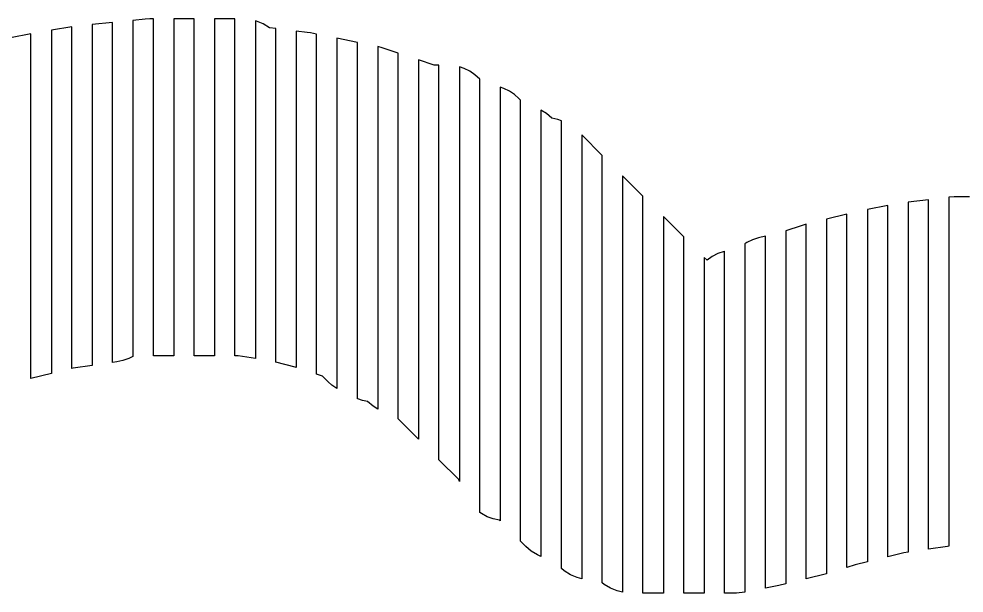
# Model space of a CAD drawing. Header units: millimetres. Extents: x -6 to 1890, y -8 to 898.
# Drawn here: x 919.2 to 1104.5, y 443.3 to 555.9 of the extents above; entities that cross this region are included whole.
import ezdxf

# ---------------------------------------------------------------- set-up
doc = ezdxf.new("R2010")
doc.units = ezdxf.units.MM
doc.layers.add('PASSADAS_COMPLETAS', color=1, linetype='CONTINUOUS')
doc.layers.add('PECAS_2D', color=3, linetype='CONTINUOUS')

msp = doc.modelspace()

# ---------------------------------------------------------------- linework, layer by layer
at = {"layer": 'PASSADAS_COMPLETAS'}
msp.add_lwpolyline([(1105.578, 520.972), (1102.595, 520.972), (1101.578, 520.909), (1101.578, 515.747), (1101.578, 514.456), (1101.578, 513.166), (1101.578, 511.875), (1101.578, 510.585), (1101.578, 509.294), (1101.578, 508.004), (1101.578, 506.713), (1101.578, 505.423), (1101.578, 504.132), (1101.578, 502.842), (1101.578, 501.551), (1101.578, 500.261), (1101.578, 498.97), (1101.578, 497.68), (1101.578, 496.389), (1101.578, 495.098), (1101.578, 464.126), (1101.578, 462.835), (1101.578, 461.545), (1101.578, 460.254), (1101.578, 458.964), (1101.578, 457.673), (1101.578, 456.383), (1101.578, 452.511), (1101.297, 452.452), (1097.578, 451.921), (1097.578, 455.798), (1097.578, 457.09), (1097.578, 458.382), (1097.578, 459.675), (1097.578, 460.967), (1097.578, 462.26), (1097.578, 493.276), (1097.578, 494.569), (1097.578, 495.861), (1097.578, 497.153), (1097.578, 498.446), (1097.578, 499.738), (1097.578, 501.03), (1097.578, 502.323), (1097.578, 503.615), (1097.578, 504.908), (1097.578, 506.2), (1097.578, 507.492), (1097.578, 508.785), (1097.578, 510.077), (1097.578, 511.369), (1097.578, 512.662), (1097.578, 513.954), (1097.578, 515.246), (1097.578, 520.416), (1093.578, 519.916), (1093.578, 514.741), (1093.578, 513.447), (1093.578, 512.154), (1093.578, 510.86), (1093.578, 509.566), (1093.578, 508.273), (1093.578, 506.979), (1093.578, 505.685), (1093.578, 504.391), (1093.578, 503.098), (1093.578, 501.804), (1093.578, 500.51), (1093.578, 499.217), (1093.578, 497.923), (1093.578, 496.629), (1093.578, 495.335), (1093.578, 494.042), (1093.578, 461.699), (1093.578, 460.405), (1093.578, 459.111), (1093.578, 457.818), (1093.578, 456.524), (1093.578, 455.23), (1093.578, 451.349), (1092.713, 451.226), (1089.578, 450.442), (1089.578, 455.641), (1089.578, 456.94), (1089.578, 458.24), (1089.578, 459.54), (1089.578, 460.839), (1089.578, 493.331), (1089.578, 494.631), (1089.578, 495.93), (1089.578, 497.23), (1089.578, 498.53), (1089.578, 499.829), (1089.578, 501.129), (1089.578, 502.429), (1089.578, 503.729), (1089.578, 505.028), (1089.578, 506.328), (1089.578, 507.628), (1089.578, 508.927), (1089.578, 510.227), (1089.578, 511.527), (1089.578, 512.826), (1089.578, 514.126), (1089.578, 519.325), (1085.578, 518.525), (1085.578, 513.311), (1085.578, 512.007), (1085.578, 510.704), (1085.578, 509.4), (1085.578, 508.097), (1085.578, 506.794), (1085.578, 505.49), (1085.578, 504.187), (1085.578, 502.883), (1085.578, 501.58), (1085.578, 500.276), (1085.578, 498.973), (1085.578, 497.669), (1085.578, 496.366), (1085.578, 495.063), (1085.578, 493.759), (1085.578, 492.456), (1085.578, 459.869), (1085.578, 458.566), (1085.578, 457.263), (1085.578, 455.959), (1085.578, 454.656), (1085.578, 453.352), (1085.578, 449.442), (1083.167, 448.839), (1081.578, 448.309), (1081.578, 452.16), (1081.578, 453.443), (1081.578, 454.727), (1081.578, 456.01), (1081.578, 457.293), (1081.578, 458.577), (1081.578, 490.662), (1081.578, 493.229), (1081.578, 494.512), (1081.578, 495.796), (1081.578, 497.079), (1081.578, 498.363), (1081.578, 499.646), (1081.578, 500.929), (1081.578, 502.213), (1081.578, 503.496), (1081.578, 504.78), (1081.578, 506.063), (1081.578, 507.346), (1081.578, 508.63), (1081.578, 509.913), (1081.578, 511.197), (1081.578, 517.614), (1077.578, 516.614), (1077.578, 510.179), (1077.578, 508.892), (1077.578, 507.605), (1077.578, 506.318), (1077.578, 505.031), (1077.578, 503.744), (1077.578, 502.457), (1077.578, 501.17), (1077.578, 499.883), (1077.578, 498.597), (1077.578, 497.31), (1077.578, 496.023), (1077.578, 494.736), (1077.578, 493.449), (1077.578, 492.162), (1077.578, 490.875), (1077.578, 489.588), (1077.578, 457.414), (1077.578, 456.127), (1077.578, 454.84), (1077.578, 453.553), (1077.578, 452.266), (1077.578, 450.98), (1077.578, 447.119), (1073.578, 446.119), (1073.578, 449.98), (1073.578, 451.266), (1073.578, 452.553), (1073.578, 453.84), (1073.578, 455.127), (1073.578, 456.414), (1073.578, 457.701), (1073.578, 488.588), (1073.578, 489.875), (1073.578, 491.162), (1073.578, 492.449), (1073.578, 493.736), (1073.578, 495.023), (1073.578, 496.31), (1073.578, 497.597), (1073.578, 498.883), (1073.578, 500.17), (1073.578, 501.457), (1073.578, 502.744), (1073.578, 504.031), (1073.578, 505.318), (1073.578, 506.605), (1073.578, 507.892), (1073.578, 509.179), (1073.578, 515.614), (1072.573, 515.335), (1069.578, 514.337), (1069.578, 509.113), (1069.578, 507.807), (1069.578, 506.501), (1069.578, 505.195), (1069.578, 503.889), (1069.578, 502.583), (1069.578, 501.277), (1069.578, 499.971), (1069.578, 498.665), (1069.578, 497.359), (1069.578, 496.053), (1069.578, 494.747), (1069.578, 493.441), (1069.578, 492.135), (1069.578, 490.829), (1069.578, 489.523), (1069.578, 488.217), (1069.578, 486.911), (1069.578, 455.567), (1069.578, 454.261), (1069.578, 452.955), (1069.578, 451.649), (1069.578, 450.343), (1069.578, 445.119), (1068.187, 444.782), (1065.578, 444.26), (1065.578, 448.167), (1065.578, 449.47), (1065.578, 450.772), (1065.578, 452.075), (1065.578, 453.377), (1065.578, 454.68), (1065.578, 485.939), (1065.578, 487.241), (1065.578, 488.544), (1065.578, 489.846), (1065.578, 491.149), (1065.578, 492.451), (1065.578, 493.754), (1065.578, 495.056), (1065.578, 496.359), (1065.578, 497.661), (1065.578, 498.963), (1065.578, 500.266), (1065.578, 501.568), (1065.578, 502.871), (1065.578, 504.173), (1065.578, 505.476), (1065.578, 506.778), (1065.578, 513.291), (1064.195, 512.945), (1063.057, 512.58), (1061.968, 512.063), (1061.578, 511.81), (1061.578, 505.364), (1061.578, 504.074), (1061.578, 502.785), (1061.578, 501.496), (1061.578, 500.206), (1061.578, 498.917), (1061.578, 497.627), (1061.578, 496.338), (1061.578, 495.049), (1061.578, 493.759), (1061.578, 492.47), (1061.578, 491.181), (1061.578, 489.891), (1061.578, 488.602), (1061.578, 487.313), (1061.578, 486.023), (1061.578, 484.734), (1061.578, 455.079), (1061.578, 453.789), (1061.578, 451.211), (1061.578, 449.921), (1061.578, 448.632), (1061.578, 447.343), (1061.578, 443.474), (1059.939, 443.312), (1057.578, 443.312), (1057.578, 447.178), (1057.578, 448.466), (1057.578, 449.755), (1057.578, 451.043), (1057.578, 452.331), (1057.578, 453.62), (1057.578, 483.255), (1057.578, 484.543), (1057.578, 485.832), (1057.578, 487.12), (1057.578, 488.408), (1057.578, 490.985), (1057.578, 492.274), (1057.578, 493.562), (1057.578, 494.851), (1057.578, 496.139), (1057.578, 497.428), (1057.578, 498.716), (1057.578, 500.005), (1057.578, 501.293), (1057.578, 502.582), (1057.578, 503.87), (1057.578, 510.312), (1057.468, 510.289), (1056.277, 509.862), (1055.162, 509.277), (1054.152, 508.554), (1053.578, 509.128), (1053.578, 502.676), (1053.578, 501.385), (1053.578, 500.095), (1053.578, 498.804), (1053.578, 497.514), (1053.578, 494.933), (1053.578, 493.642), (1053.578, 492.352), (1053.578, 491.061), (1053.578, 489.771), (1053.578, 487.19), (1053.578, 485.899), (1053.578, 484.609), (1053.578, 483.318), (1053.578, 482.028), (1053.578, 453.636), (1053.578, 452.346), (1053.578, 451.055), (1053.578, 449.765), (1053.578, 448.474), (1053.578, 447.184), (1053.578, 443.312), (1049.578, 443.312), (1049.578, 447.191), (1049.578, 448.484), (1049.578, 449.777), (1049.578, 451.07), (1049.578, 452.362), (1049.578, 453.655), (1049.578, 482.099), (1049.578, 483.392), (1049.578, 484.685), (1049.578, 485.978), (1049.578, 487.27), (1049.578, 488.563), (1049.578, 489.856), (1049.578, 492.442), (1049.578, 493.735), (1049.578, 495.028), (1049.578, 496.321), (1049.578, 497.614), (1049.578, 498.906), (1049.578, 500.199), (1049.578, 501.492), (1049.578, 502.785), (1049.578, 504.078), (1049.578, 505.371), (1049.578, 506.664), (1049.578, 513.128), (1045.578, 517.128), (1045.578, 511.948), (1045.578, 510.653), (1045.578, 509.358), (1045.578, 508.063), (1045.578, 506.768), (1045.578, 505.473), (1045.578, 504.178), (1045.578, 502.883), (1045.578, 501.588), (1045.578, 500.293), (1045.578, 498.998), (1045.578, 497.703), (1045.578, 496.408), (1045.578, 495.113), (1045.578, 493.818), (1045.578, 492.523), (1045.578, 491.228), (1045.578, 489.933), (1045.578, 487.343), (1045.578, 453.672), (1045.578, 452.377), (1045.578, 451.082), (1045.578, 449.787), (1045.578, 448.492), (1045.578, 447.197), (1045.578, 443.312), (1041.578, 443.312), (1041.578, 447.203), (1041.578, 448.5), (1041.578, 449.797), (1041.578, 451.094), (1041.578, 452.391), (1041.578, 453.688), (1041.578, 492.596), (1041.578, 493.893), (1041.578, 495.19), (1041.578, 496.487), (1041.578, 497.783), (1041.578, 499.08), (1041.578, 500.377), (1041.578, 501.674), (1041.578, 502.971), (1041.578, 504.268), (1041.578, 505.565), (1041.578, 506.862), (1041.578, 508.159), (1041.578, 509.456), (1041.578, 510.753), (1041.578, 512.05), (1041.578, 513.347), (1041.578, 514.644), (1041.578, 515.941), (1041.578, 521.128), (1037.578, 525.128), (1037.578, 519.945), (1037.578, 518.649), (1037.578, 517.353), (1037.578, 516.057), (1037.578, 514.761), (1037.578, 513.465), (1037.578, 512.169), (1037.578, 510.874), (1037.578, 509.578), (1037.578, 508.282), (1037.578, 506.986), (1037.578, 505.69), (1037.578, 504.394), (1037.578, 503.098), (1037.578, 501.802), (1037.578, 500.506), (1037.578, 497.915), (1037.578, 496.619), (1037.578, 455.15), (1037.578, 453.854), (1037.578, 452.559), (1037.578, 451.263), (1037.578, 449.967), (1037.578, 448.671), (1037.578, 443.487), (1036.497, 443.741), (1035.179, 444.277), (1033.969, 445.007), (1033.578, 445.333), (1033.578, 449.201), (1033.578, 450.49), (1033.578, 451.779), (1033.578, 453.068), (1033.578, 454.358), (1033.578, 455.647), (1033.578, 502.056), (1033.578, 503.345), (1033.578, 504.634), (1033.578, 505.924), (1033.578, 507.213), (1033.578, 508.502), (1033.578, 509.791), (1033.578, 511.08), (1033.578, 512.369), (1033.578, 513.658), (1033.578, 514.948), (1033.578, 516.237), (1033.578, 517.526), (1033.578, 518.815), (1033.578, 520.104), (1033.578, 521.393), (1033.578, 522.682), (1033.578, 523.972), (1033.578, 529.128), (1029.578, 533.128), (1029.578, 526.636), (1029.578, 525.337), (1029.578, 524.039), (1029.578, 522.74), (1029.578, 521.442), (1029.578, 520.143), (1029.578, 518.845), (1029.578, 517.547), (1029.578, 516.248), (1029.578, 514.95), (1029.578, 513.651), (1029.578, 512.353), (1029.578, 511.054), (1029.578, 509.756), (1029.578, 508.457), (1029.578, 507.159), (1029.578, 505.86), (1029.578, 504.562), (1029.578, 459.115), (1029.578, 457.816), (1029.578, 456.518), (1029.578, 455.22), (1029.578, 453.921), (1029.578, 452.623), (1029.578, 451.324), (1029.578, 450.026), (1029.578, 446.13), (1028.698, 446.34), (1027.362, 446.893), (1026.138, 447.646), (1025.578, 448.125), (1025.578, 453.289), (1025.578, 454.58), (1025.578, 455.871), (1025.578, 457.162), (1025.578, 458.453), (1025.578, 459.744), (1025.578, 461.035), (1025.578, 507.51), (1025.578, 508.801), (1025.578, 510.092), (1025.578, 511.383), (1025.578, 512.674), (1025.578, 513.965), (1025.578, 515.256), (1025.578, 516.547), (1025.578, 517.838), (1025.578, 519.129), (1025.578, 520.42), (1025.578, 521.711), (1025.578, 523.002), (1025.578, 524.293), (1025.578, 525.584), (1025.578, 526.875), (1025.578, 528.166), (1025.578, 529.457), (1025.578, 535.912), (1024.866, 536.158), (1023.718, 536.403), (1022.653, 537.316), (1021.578, 537.98), (1021.578, 532.833), (1021.578, 531.547), (1021.578, 530.26), (1021.578, 528.973), (1021.578, 527.687), (1021.578, 526.4), (1021.578, 525.113), (1021.578, 523.827), (1021.578, 522.54), (1021.578, 521.253), (1021.578, 519.967), (1021.578, 518.68), (1021.578, 517.393), (1021.578, 516.107), (1021.578, 514.82), (1021.578, 513.534), (1021.578, 512.247), (1021.578, 510.96), (1021.578, 463.354), (1021.578, 462.068), (1021.578, 460.781), (1021.578, 459.494), (1021.578, 458.208), (1021.578, 456.921), (1021.578, 455.634), (1021.578, 450.488), (1020.869, 450.787), (1019.669, 451.528), (1018.604, 452.441), (1017.578, 453.466), (1017.578, 458.63), (1017.578, 459.921), (1017.578, 461.212), (1017.578, 462.503), (1017.578, 463.794), (1017.578, 465.085), (1017.578, 466.376), (1017.578, 467.667), (1017.578, 512.849), (1017.578, 515.43), (1017.578, 516.721), (1017.578, 518.012), (1017.578, 519.303), (1017.578, 520.594), (1017.578, 521.885), (1017.578, 523.176), (1017.578, 524.467), (1017.578, 525.758), (1017.578, 527.049), (1017.578, 528.34), (1017.578, 529.63), (1017.578, 530.921), (1017.578, 532.212), (1017.578, 533.503), (1017.578, 534.794), (1017.578, 539.958), (1017.255, 540.281), (1016.373, 541.056), (1015.382, 541.721), (1014.302, 542.254), (1013.578, 542.499), (1013.578, 537.346), (1013.578, 536.057), (1013.578, 534.769), (1013.578, 533.481), (1013.578, 532.192), (1013.578, 530.904), (1013.578, 529.615), (1013.578, 528.327), (1013.578, 527.039), (1013.578, 525.75), (1013.578, 524.462), (1013.578, 523.174), (1013.578, 521.885), (1013.578, 520.597), (1013.578, 519.308), (1013.578, 518.02), (1013.578, 515.443), (1013.578, 471.639), (1013.578, 470.35), (1013.578, 469.062), (1013.578, 467.773), (1013.578, 466.485), (1013.578, 465.197), (1013.578, 463.908), (1013.578, 462.62), (1013.578, 457.466), (1013.424, 457.62), (1012.232, 457.871), (1011.052, 458.293), (1009.92, 458.886), (1009.578, 459.132), (1009.578, 466.855), (1009.578, 468.142), (1009.578, 469.429), (1009.578, 470.716), (1009.578, 472.003), (1009.578, 473.29), (1009.578, 474.577), (1009.578, 475.864), (1009.578, 478.438), (1009.578, 518.338), (1009.578, 519.625), (1009.578, 520.912), (1009.578, 522.199), (1009.578, 523.487), (1009.578, 524.774), (1009.578, 526.061), (1009.578, 527.348), (1009.578, 528.635), (1009.578, 529.922), (1009.578, 531.209), (1009.578, 532.496), (1009.578, 533.783), (1009.578, 535.07), (1009.578, 536.357), (1009.578, 537.645), (1009.578, 538.932), (1009.578, 544.08), (1008.617, 544.934), (1007.626, 545.598), (1006.547, 546.132), (1005.578, 546.46), (1005.578, 541.301), (1005.578, 540.012), (1005.578, 538.722), (1005.578, 537.432), (1005.578, 536.143), (1005.578, 534.853), (1005.578, 533.563), (1005.578, 532.274), (1005.578, 530.984), (1005.578, 529.695), (1005.578, 528.405), (1005.578, 527.115), (1005.578, 525.826), (1005.578, 524.536), (1005.578, 523.246), (1005.578, 521.957), (1005.578, 520.667), (1005.578, 519.378), (1005.578, 480.689), (1005.578, 479.399), (1005.578, 478.109), (1005.578, 476.82), (1005.578, 475.53), (1005.578, 474.241), (1005.578, 472.951), (1005.578, 465.213), (1005.451, 465.593), (1001.578, 469.466), (1001.578, 475.913), (1001.578, 477.202), (1001.578, 478.492), (1001.578, 479.781), (1001.578, 481.07), (1001.578, 482.359), (1001.578, 508.145), (1001.578, 522.328), (1001.578, 523.617), (1001.578, 524.906), (1001.578, 526.196), (1001.578, 527.485), (1001.578, 528.774), (1001.578, 530.064), (1001.578, 531.353), (1001.578, 532.642), (1001.578, 533.931), (1001.578, 535.221), (1001.578, 536.51), (1001.578, 537.799), (1001.578, 539.089), (1001.578, 540.378), (1001.578, 541.667), (1001.578, 542.957), (1001.578, 546.824), (1000.663, 546.824), (997.578, 547.853), (997.578, 543.938), (997.578, 542.633), (997.578, 541.328), (997.578, 540.023), (997.578, 538.718), (997.578, 537.413), (997.578, 536.108), (997.578, 534.803), (997.578, 533.498), (997.578, 532.193), (997.578, 530.888), (997.578, 529.582), (997.578, 528.277), (997.578, 526.972), (997.578, 525.667), (997.578, 524.362), (997.578, 523.057), (997.578, 486.517), (997.578, 485.212), (997.578, 483.907), (997.578, 482.602), (997.578, 481.297), (997.578, 479.992), (997.578, 478.687), (997.578, 473.466), (993.578, 477.466), (993.578, 481.378), (993.578, 482.682), (993.578, 483.986), (993.578, 485.29), (993.578, 486.594), (993.578, 487.898), (993.578, 489.202), (993.578, 524.41), (993.578, 525.714), (993.578, 527.018), (993.578, 528.322), (993.578, 529.626), (993.578, 530.93), (993.578, 532.234), (993.578, 533.538), (993.578, 534.842), (993.578, 536.146), (993.578, 537.45), (993.578, 538.754), (993.578, 540.058), (993.578, 541.362), (993.578, 542.666), (993.578, 543.97), (993.578, 545.274), (993.578, 549.186), (990.43, 550.235), (989.578, 550.462), (989.578, 546.585), (989.578, 545.293), (989.578, 544.001), (989.578, 542.708), (989.578, 541.416), (989.578, 540.124), (989.578, 538.832), (989.578, 537.54), (989.578, 536.247), (989.578, 534.955), (989.578, 533.663), (989.578, 532.371), (989.578, 531.078), (989.578, 529.786), (989.578, 528.494), (989.578, 527.202), (989.578, 525.91), (989.578, 492.312), (989.578, 491.02), (989.578, 489.728), (989.578, 488.435), (989.578, 487.143), (989.578, 485.851), (989.578, 484.559), (989.578, 479.39), (988.646, 479.966), (987.572, 480.887), (986.611, 481.076), (985.674, 481.368), (985.578, 481.41), (985.578, 486.585), (985.578, 487.879), (985.578, 489.173), (985.578, 490.467), (985.578, 491.761), (985.578, 493.055), (985.578, 526.695), (985.578, 527.988), (985.578, 529.282), (985.578, 530.576), (985.578, 531.87), (985.578, 533.164), (985.578, 534.458), (985.578, 535.751), (985.578, 537.045), (985.578, 538.339), (985.578, 539.633), (985.578, 540.927), (985.578, 542.221), (985.578, 543.514), (985.578, 544.808), (985.578, 546.102), (985.578, 547.396), (985.578, 551.277), (981.578, 552.077), (981.578, 548.19), (981.578, 546.894), (981.578, 545.598), (981.578, 544.303), (981.578, 543.007), (981.578, 541.711), (981.578, 540.415), (981.578, 539.119), (981.578, 537.824), (981.578, 536.528), (981.578, 535.232), (981.578, 533.936), (981.578, 532.64), (981.578, 531.345), (981.578, 530.049), (981.578, 528.753), (981.578, 495.062), (981.578, 493.766), (981.578, 492.47), (981.578, 491.175), (981.578, 489.879), (981.578, 488.583), (981.578, 483.4), (981.344, 483.533), (980.551, 484.105), (979.826, 484.756), (978.759, 485.822), (977.578, 486.216), (977.578, 490.062), (977.578, 491.344), (977.578, 492.626), (977.578, 493.908), (977.578, 495.19), (977.578, 496.471), (977.578, 528.52), (977.578, 529.802), (977.578, 531.084), (977.578, 532.366), (977.578, 533.648), (977.578, 534.93), (977.578, 536.212), (977.578, 537.494), (977.578, 538.776), (977.578, 540.058), (977.578, 541.34), (977.578, 542.622), (977.578, 543.904), (977.578, 545.186), (977.578, 546.468), (977.578, 547.75), (977.578, 549.032), (977.578, 552.878), (976.411, 553.111), (975.755, 553.217), (973.578, 553.489), (973.578, 549.611), (973.578, 548.318), (973.578, 547.025), (973.578, 545.732), (973.578, 544.439), (973.578, 543.146), (973.578, 541.853), (973.578, 540.56), (973.578, 539.267), (973.578, 537.974), (973.578, 536.681), (973.578, 535.388), (973.578, 534.095), (973.578, 532.802), (973.578, 531.509), (973.578, 530.216), (973.578, 497.893), (973.578, 496.6), (973.578, 495.307), (973.578, 494.014), (973.578, 492.721), (973.578, 491.428), (973.578, 487.549), (973.373, 487.617), (969.578, 488.566), (969.578, 492.415), (969.578, 493.697), (969.578, 494.98), (969.578, 496.263), (969.578, 497.546), (969.578, 498.829), (969.578, 529.616), (969.578, 530.899), (969.578, 532.182), (969.578, 533.464), (969.578, 534.747), (969.578, 536.03), (969.578, 537.313), (969.578, 538.596), (969.578, 539.879), (969.578, 541.161), (969.578, 542.444), (969.578, 543.727), (969.578, 545.01), (969.578, 546.293), (969.578, 547.575), (969.578, 548.858), (969.578, 550.141), (969.578, 553.989), (968.327, 554.146), (967.12, 554.883), (965.796, 555.43), (965.578, 555.482), (965.578, 550.291), (965.578, 548.993), (965.578, 547.695), (965.578, 546.397), (965.578, 545.099), (965.578, 543.801), (965.578, 542.503), (965.578, 541.206), (965.578, 539.908), (965.578, 538.61), (965.578, 537.312), (965.578, 536.014), (965.578, 534.716), (965.578, 533.418), (965.578, 532.12), (965.578, 530.822), (965.578, 498.375), (965.578, 497.077), (965.578, 495.779), (965.578, 494.481), (965.578, 493.184), (965.578, 489.29), (962.24, 489.846), (961.578, 489.846), (961.578, 493.73), (961.578, 495.025), (961.578, 496.319), (961.578, 497.614), (961.578, 498.909), (961.578, 500.203), (961.578, 531.275), (961.578, 532.569), (961.578, 533.864), (961.578, 536.453), (961.578, 537.748), (961.578, 539.042), (961.578, 540.337), (961.578, 541.632), (961.578, 542.926), (961.578, 544.221), (961.578, 545.516), (961.578, 546.81), (961.578, 548.105), (961.578, 549.4), (961.578, 550.694), (961.578, 555.873), (957.578, 555.873), (957.578, 550.694), (957.578, 549.4), (957.578, 548.105), (957.578, 546.81), (957.578, 545.516), (957.578, 544.221), (957.578, 542.926), (957.578, 541.632), (957.578, 540.337), (957.578, 539.042), (957.578, 537.748), (957.578, 536.453), (957.578, 535.159), (957.578, 533.864), (957.578, 532.569), (957.578, 531.275), (957.578, 500.203), (957.578, 498.909), (957.578, 497.614), (957.578, 496.319), (957.578, 495.025), (957.578, 493.73), (957.578, 489.846), (953.578, 489.846), (953.578, 493.73), (953.578, 495.025), (953.578, 496.319), (953.578, 497.614), (953.578, 498.909), (953.578, 500.203), (953.578, 531.275), (953.578, 532.569), (953.578, 533.864), (953.578, 535.159), (953.578, 536.453), (953.578, 537.748), (953.578, 539.042), (953.578, 540.337), (953.578, 541.632), (953.578, 542.926), (953.578, 544.221), (953.578, 545.516), (953.578, 546.81), (953.578, 548.105), (953.578, 549.4), (953.578, 550.694), (953.578, 555.873), (949.578, 555.873), (949.578, 550.694), (949.578, 549.4), (949.578, 548.105), (949.578, 546.81), (949.578, 545.516), (949.578, 544.221), (949.578, 542.926), (949.578, 541.632), (949.578, 540.337), (949.578, 539.042), (949.578, 537.748), (949.578, 536.453), (949.578, 535.159), (949.578, 533.864), (949.578, 532.569), (949.578, 500.203), (949.578, 498.909), (949.578, 497.614), (949.578, 496.319), (949.578, 495.025), (949.578, 493.73), (949.578, 489.846), (945.578, 489.846), (945.578, 493.73), (945.578, 495.025), (945.578, 496.319), (945.578, 497.614), (945.578, 498.909), (945.578, 500.203), (945.578, 531.275), (945.578, 532.569), (945.578, 533.864), (945.578, 535.159), (945.578, 536.453), (945.578, 537.748), (945.578, 539.042), (945.578, 540.337), (945.578, 541.632), (945.578, 542.926), (945.578, 544.221), (945.578, 545.516), (945.578, 546.81), (945.578, 548.105), (945.578, 549.4), (945.578, 550.694), (945.578, 555.873), (944.897, 555.873), (943.991, 555.828), (941.578, 555.586), (941.578, 550.421), (941.578, 549.129), (941.578, 547.838), (941.578, 546.546), (941.578, 545.255), (941.578, 543.964), (941.578, 542.672), (941.578, 541.381), (941.578, 540.089), (941.578, 538.798), (941.578, 537.506), (941.578, 536.215), (941.578, 534.924), (941.578, 533.632), (941.578, 532.341), (941.578, 531.049), (941.578, 500.056), (941.578, 498.764), (941.578, 497.473), (941.578, 496.181), (941.578, 494.89), (941.578, 493.599), (941.578, 489.724), (940.745, 489.298), (939.605, 488.894), (938.428, 488.645), (937.578, 488.524), (937.578, 492.37), (937.578, 493.651), (937.578, 494.933), (937.578, 496.215), (937.578, 497.497), (937.578, 498.779), (937.578, 530.829), (937.578, 532.111), (937.578, 533.393), (937.578, 534.675), (937.578, 535.957), (937.578, 537.239), (937.578, 538.521), (937.578, 539.803), (937.578, 541.085), (937.578, 542.367), (937.578, 543.648), (937.578, 544.93), (937.578, 546.212), (937.578, 547.494), (937.578, 548.776), (937.578, 550.058), (937.578, 555.186), (933.578, 554.786), (933.578, 549.645), (933.578, 548.36), (933.578, 547.075), (933.578, 545.789), (933.578, 544.504), (933.578, 543.219), (933.578, 541.934), (933.578, 540.648), (933.578, 539.363), (933.578, 538.078), (933.578, 536.792), (933.578, 535.507), (933.578, 534.222), (933.578, 532.937), (933.578, 531.651), (933.578, 530.366), (933.578, 498.234), (933.578, 496.949), (933.578, 495.664), (933.578, 494.379), (933.578, 493.093), (933.578, 487.952), (929.844, 487.419), (929.578, 487.352), (929.578, 491.215), (929.578, 492.503), (929.578, 493.79), (929.578, 495.078), (929.578, 496.365), (929.578, 497.653), (929.578, 498.94), (929.578, 529.843), (929.578, 531.13), (929.578, 532.418), (929.578, 533.705), (929.578, 534.993), (929.578, 536.281), (929.578, 537.568), (929.578, 538.856), (929.578, 540.143), (929.578, 541.431), (929.578, 542.719), (929.578, 544.006), (929.578, 545.294), (929.578, 546.581), (929.578, 547.869), (929.578, 549.156), (929.578, 554.307), (925.578, 553.64), (925.578, 548.464), (925.578, 547.17), (925.578, 545.876), (925.578, 544.582), (925.578, 543.288), (925.578, 541.994), (925.578, 540.7), (925.578, 539.406), (925.578, 538.112), (925.578, 536.818), (925.578, 535.524), (925.578, 534.23), (925.578, 532.936), (925.578, 531.642), (925.578, 530.348), (925.578, 529.054), (925.578, 497.998), (925.578, 496.704), (925.578, 495.41), (925.578, 494.116), (925.578, 492.822), (925.578, 491.528), (925.578, 486.352), (921.578, 485.352), (921.578, 490.551), (921.578, 491.851), (921.578, 493.151), (921.578, 494.451), (921.578, 495.75), (921.578, 528.245), (921.578, 529.544), (921.578, 530.844), (921.578, 532.144), (921.578, 533.444), (921.578, 534.744), (921.578, 536.043), (921.578, 537.343), (921.578, 538.643), (921.578, 539.943), (921.578, 541.242), (921.578, 542.542), (921.578, 543.842), (921.578, 545.142), (921.578, 546.441), (921.578, 547.741), (921.578, 552.94), (917.578, 552.14)], dxfattribs=at)
at = {"layer": 'PECAS_2D'}
msp.add_lwpolyline([(1105.578, 520.972), (1102.595, 520.972), (1101.578, 520.909), (1101.578, 515.747), (1101.578, 514.456), (1101.578, 513.166), (1101.578, 511.875), (1101.578, 510.585), (1101.578, 509.294), (1101.578, 508.004), (1101.578, 506.713), (1101.578, 505.423), (1101.578, 504.132), (1101.578, 502.842), (1101.578, 501.551), (1101.578, 500.261), (1101.578, 498.97), (1101.578, 497.68), (1101.578, 496.389), (1101.578, 495.098), (1101.578, 464.126), (1101.578, 462.835), (1101.578, 461.545), (1101.578, 460.254), (1101.578, 458.964), (1101.578, 457.673), (1101.578, 456.383), (1101.578, 452.511), (1101.297, 452.452), (1097.578, 451.921), (1097.578, 455.798), (1097.578, 457.09), (1097.578, 458.382), (1097.578, 459.675), (1097.578, 460.967), (1097.578, 462.26), (1097.578, 493.276), (1097.578, 494.569), (1097.578, 495.861), (1097.578, 497.153), (1097.578, 498.446), (1097.578, 499.738), (1097.578, 501.03), (1097.578, 502.323), (1097.578, 503.615), (1097.578, 504.908), (1097.578, 506.2), (1097.578, 507.492), (1097.578, 508.785), (1097.578, 510.077), (1097.578, 511.369), (1097.578, 512.662), (1097.578, 513.954), (1097.578, 515.246), (1097.578, 520.416), (1093.578, 519.916), (1093.578, 514.741), (1093.578, 513.447), (1093.578, 512.154), (1093.578, 510.86), (1093.578, 509.566), (1093.578, 508.273), (1093.578, 506.979), (1093.578, 505.685), (1093.578, 504.391), (1093.578, 503.098), (1093.578, 501.804), (1093.578, 500.51), (1093.578, 499.217), (1093.578, 497.923), (1093.578, 496.629), (1093.578, 495.335), (1093.578, 494.042), (1093.578, 461.699), (1093.578, 460.405), (1093.578, 459.111), (1093.578, 457.818), (1093.578, 456.524), (1093.578, 455.23), (1093.578, 451.349), (1092.713, 451.226), (1089.578, 450.442), (1089.578, 455.641), (1089.578, 456.94), (1089.578, 458.24), (1089.578, 459.54), (1089.578, 460.839), (1089.578, 493.331), (1089.578, 494.631), (1089.578, 495.93), (1089.578, 497.23), (1089.578, 498.53), (1089.578, 499.829), (1089.578, 501.129), (1089.578, 502.429), (1089.578, 503.729), (1089.578, 505.028), (1089.578, 506.328), (1089.578, 507.628), (1089.578, 508.927), (1089.578, 510.227), (1089.578, 511.527), (1089.578, 512.826), (1089.578, 514.126), (1089.578, 519.325), (1085.578, 518.525), (1085.578, 513.311), (1085.578, 512.007), (1085.578, 510.704), (1085.578, 509.4), (1085.578, 508.097), (1085.578, 506.794), (1085.578, 505.49), (1085.578, 504.187), (1085.578, 502.883), (1085.578, 501.58), (1085.578, 500.276), (1085.578, 498.973), (1085.578, 497.669), (1085.578, 496.366), (1085.578, 495.063), (1085.578, 493.759), (1085.578, 492.456), (1085.578, 459.869), (1085.578, 458.566), (1085.578, 457.263), (1085.578, 455.959), (1085.578, 454.656), (1085.578, 453.352), (1085.578, 449.442), (1083.167, 448.839), (1081.578, 448.309), (1081.578, 452.16), (1081.578, 453.443), (1081.578, 454.727), (1081.578, 456.01), (1081.578, 457.293), (1081.578, 458.577), (1081.578, 490.662), (1081.578, 493.229), (1081.578, 494.512), (1081.578, 495.796), (1081.578, 497.079), (1081.578, 498.363), (1081.578, 499.646), (1081.578, 500.929), (1081.578, 502.213), (1081.578, 503.496), (1081.578, 504.78), (1081.578, 506.063), (1081.578, 507.346), (1081.578, 508.63), (1081.578, 509.913), (1081.578, 511.197), (1081.578, 517.614), (1077.578, 516.614), (1077.578, 510.179), (1077.578, 508.892), (1077.578, 507.605), (1077.578, 506.318), (1077.578, 505.031), (1077.578, 503.744), (1077.578, 502.457), (1077.578, 501.17), (1077.578, 499.883), (1077.578, 498.597), (1077.578, 497.31), (1077.578, 496.023), (1077.578, 494.736), (1077.578, 493.449), (1077.578, 492.162), (1077.578, 490.875), (1077.578, 489.588), (1077.578, 457.414), (1077.578, 456.127), (1077.578, 454.84), (1077.578, 453.553), (1077.578, 452.266), (1077.578, 450.98), (1077.578, 447.119), (1073.578, 446.119), (1073.578, 449.98), (1073.578, 451.266), (1073.578, 452.553), (1073.578, 453.84), (1073.578, 455.127), (1073.578, 456.414), (1073.578, 457.701), (1073.578, 488.588), (1073.578, 489.875), (1073.578, 491.162), (1073.578, 492.449), (1073.578, 493.736), (1073.578, 495.023), (1073.578, 496.31), (1073.578, 497.597), (1073.578, 498.883), (1073.578, 500.17), (1073.578, 501.457), (1073.578, 502.744), (1073.578, 504.031), (1073.578, 505.318), (1073.578, 506.605), (1073.578, 507.892), (1073.578, 509.179), (1073.578, 515.614), (1072.573, 515.335), (1069.578, 514.337), (1069.578, 509.113), (1069.578, 507.807), (1069.578, 506.501), (1069.578, 505.195), (1069.578, 503.889), (1069.578, 502.583), (1069.578, 501.277), (1069.578, 499.971), (1069.578, 498.665), (1069.578, 497.359), (1069.578, 496.053), (1069.578, 494.747), (1069.578, 493.441), (1069.578, 492.135), (1069.578, 490.829), (1069.578, 489.523), (1069.578, 488.217), (1069.578, 486.911), (1069.578, 455.567), (1069.578, 454.261), (1069.578, 452.955), (1069.578, 451.649), (1069.578, 450.343), (1069.578, 445.119), (1068.187, 444.782), (1065.578, 444.26), (1065.578, 448.167), (1065.578, 449.47), (1065.578, 450.772), (1065.578, 452.075), (1065.578, 453.377), (1065.578, 454.68), (1065.578, 485.939), (1065.578, 487.241), (1065.578, 488.544), (1065.578, 489.846), (1065.578, 491.149), (1065.578, 492.451), (1065.578, 493.754), (1065.578, 495.056), (1065.578, 496.359), (1065.578, 497.661), (1065.578, 498.963), (1065.578, 500.266), (1065.578, 501.568), (1065.578, 502.871), (1065.578, 504.173), (1065.578, 505.476), (1065.578, 506.778), (1065.578, 513.291), (1064.195, 512.945), (1063.057, 512.58), (1061.968, 512.063), (1061.578, 511.81), (1061.578, 505.364), (1061.578, 504.074), (1061.578, 502.785), (1061.578, 501.496), (1061.578, 500.206), (1061.578, 498.917), (1061.578, 497.627), (1061.578, 496.338), (1061.578, 495.049), (1061.578, 493.759), (1061.578, 492.47), (1061.578, 491.181), (1061.578, 489.891), (1061.578, 488.602), (1061.578, 487.313), (1061.578, 486.023), (1061.578, 484.734), (1061.578, 455.079), (1061.578, 453.789), (1061.578, 451.211), (1061.578, 449.921), (1061.578, 448.632), (1061.578, 447.343), (1061.578, 443.474), (1059.939, 443.312), (1057.578, 443.312), (1057.578, 447.178), (1057.578, 448.466), (1057.578, 449.755), (1057.578, 451.043), (1057.578, 452.331), (1057.578, 453.62), (1057.578, 483.255), (1057.578, 484.543), (1057.578, 485.832), (1057.578, 487.12), (1057.578, 488.408), (1057.578, 490.985), (1057.578, 492.274), (1057.578, 493.562), (1057.578, 494.851), (1057.578, 496.139), (1057.578, 497.428), (1057.578, 498.716), (1057.578, 500.005), (1057.578, 501.293), (1057.578, 502.582), (1057.578, 503.87), (1057.578, 510.312), (1057.468, 510.289), (1056.277, 509.862), (1055.162, 509.277), (1054.152, 508.554), (1053.578, 509.128), (1053.578, 502.676), (1053.578, 501.385), (1053.578, 500.095), (1053.578, 498.804), (1053.578, 497.514), (1053.578, 494.933), (1053.578, 493.642), (1053.578, 492.352), (1053.578, 491.061), (1053.578, 489.771), (1053.578, 487.19), (1053.578, 485.899), (1053.578, 484.609), (1053.578, 483.318), (1053.578, 482.028), (1053.578, 453.636), (1053.578, 452.346), (1053.578, 451.055), (1053.578, 449.765), (1053.578, 448.474), (1053.578, 447.184), (1053.578, 443.312), (1049.578, 443.312), (1049.578, 447.191), (1049.578, 448.484), (1049.578, 449.777), (1049.578, 451.07), (1049.578, 452.362), (1049.578, 453.655), (1049.578, 482.099), (1049.578, 483.392), (1049.578, 484.685), (1049.578, 485.978), (1049.578, 487.27), (1049.578, 488.563), (1049.578, 489.856), (1049.578, 492.442), (1049.578, 493.735), (1049.578, 495.028), (1049.578, 496.321), (1049.578, 497.614), (1049.578, 498.906), (1049.578, 500.199), (1049.578, 501.492), (1049.578, 502.785), (1049.578, 504.078), (1049.578, 505.371), (1049.578, 506.664), (1049.578, 513.128), (1045.578, 517.128), (1045.578, 511.948), (1045.578, 510.653), (1045.578, 509.358), (1045.578, 508.063), (1045.578, 506.768), (1045.578, 505.473), (1045.578, 504.178), (1045.578, 502.883), (1045.578, 501.588), (1045.578, 500.293), (1045.578, 498.998), (1045.578, 497.703), (1045.578, 496.408), (1045.578, 495.113), (1045.578, 493.818), (1045.578, 492.523), (1045.578, 491.228), (1045.578, 489.933), (1045.578, 487.343), (1045.578, 453.672), (1045.578, 452.377), (1045.578, 451.082), (1045.578, 449.787), (1045.578, 448.492), (1045.578, 447.197), (1045.578, 443.312), (1041.578, 443.312), (1041.578, 447.203), (1041.578, 448.5), (1041.578, 449.797), (1041.578, 451.094), (1041.578, 452.391), (1041.578, 453.688), (1041.578, 492.596), (1041.578, 493.893), (1041.578, 495.19), (1041.578, 496.487), (1041.578, 497.783), (1041.578, 499.08), (1041.578, 500.377), (1041.578, 501.674), (1041.578, 502.971), (1041.578, 504.268), (1041.578, 505.565), (1041.578, 506.862), (1041.578, 508.159), (1041.578, 509.456), (1041.578, 510.753), (1041.578, 512.05), (1041.578, 513.347), (1041.578, 514.644), (1041.578, 515.941), (1041.578, 521.128), (1037.578, 525.128), (1037.578, 519.945), (1037.578, 518.649), (1037.578, 517.353), (1037.578, 516.057), (1037.578, 514.761), (1037.578, 513.465), (1037.578, 512.169), (1037.578, 510.874), (1037.578, 509.578), (1037.578, 508.282), (1037.578, 506.986), (1037.578, 505.69), (1037.578, 504.394), (1037.578, 503.098), (1037.578, 501.802), (1037.578, 500.506), (1037.578, 497.915), (1037.578, 496.619), (1037.578, 455.15), (1037.578, 453.854), (1037.578, 452.559), (1037.578, 451.263), (1037.578, 449.967), (1037.578, 448.671), (1037.578, 443.487), (1036.497, 443.741), (1035.179, 444.277), (1033.969, 445.007), (1033.578, 445.333), (1033.578, 449.201), (1033.578, 450.49), (1033.578, 451.779), (1033.578, 453.068), (1033.578, 454.358), (1033.578, 455.647), (1033.578, 502.056), (1033.578, 503.345), (1033.578, 504.634), (1033.578, 505.924), (1033.578, 507.213), (1033.578, 508.502), (1033.578, 509.791), (1033.578, 511.08), (1033.578, 512.369), (1033.578, 513.658), (1033.578, 514.948), (1033.578, 516.237), (1033.578, 517.526), (1033.578, 518.815), (1033.578, 520.104), (1033.578, 521.393), (1033.578, 522.682), (1033.578, 523.972), (1033.578, 529.128), (1029.578, 533.128), (1029.578, 526.636), (1029.578, 525.337), (1029.578, 524.039), (1029.578, 522.74), (1029.578, 521.442), (1029.578, 520.143), (1029.578, 518.845), (1029.578, 517.547), (1029.578, 516.248), (1029.578, 514.95), (1029.578, 513.651), (1029.578, 512.353), (1029.578, 511.054), (1029.578, 509.756), (1029.578, 508.457), (1029.578, 507.159), (1029.578, 505.86), (1029.578, 504.562), (1029.578, 459.115), (1029.578, 457.816), (1029.578, 456.518), (1029.578, 455.22), (1029.578, 453.921), (1029.578, 452.623), (1029.578, 451.324), (1029.578, 450.026), (1029.578, 446.13), (1028.698, 446.34), (1027.362, 446.893), (1026.138, 447.646), (1025.578, 448.125), (1025.578, 453.289), (1025.578, 454.58), (1025.578, 455.871), (1025.578, 457.162), (1025.578, 458.453), (1025.578, 459.744), (1025.578, 461.035), (1025.578, 507.51), (1025.578, 508.801), (1025.578, 510.092), (1025.578, 511.383), (1025.578, 512.674), (1025.578, 513.965), (1025.578, 515.256), (1025.578, 516.547), (1025.578, 517.838), (1025.578, 519.129), (1025.578, 520.42), (1025.578, 521.711), (1025.578, 523.002), (1025.578, 524.293), (1025.578, 525.584), (1025.578, 526.875), (1025.578, 528.166), (1025.578, 529.457), (1025.578, 535.912), (1024.866, 536.158), (1023.718, 536.403), (1022.653, 537.316), (1021.578, 537.98), (1021.578, 532.833), (1021.578, 531.547), (1021.578, 530.26), (1021.578, 528.973), (1021.578, 527.687), (1021.578, 526.4), (1021.578, 525.113), (1021.578, 523.827), (1021.578, 522.54), (1021.578, 521.253), (1021.578, 519.967), (1021.578, 518.68), (1021.578, 517.393), (1021.578, 516.107), (1021.578, 514.82), (1021.578, 513.534), (1021.578, 512.247), (1021.578, 510.96), (1021.578, 463.354), (1021.578, 462.068), (1021.578, 460.781), (1021.578, 459.494), (1021.578, 458.208), (1021.578, 456.921), (1021.578, 455.634), (1021.578, 450.488), (1020.869, 450.787), (1019.669, 451.528), (1018.604, 452.441), (1017.578, 453.466), (1017.578, 458.63), (1017.578, 459.921), (1017.578, 461.212), (1017.578, 462.503), (1017.578, 463.794), (1017.578, 465.085), (1017.578, 466.376), (1017.578, 467.667), (1017.578, 512.849), (1017.578, 515.43), (1017.578, 516.721), (1017.578, 518.012), (1017.578, 519.303), (1017.578, 520.594), (1017.578, 521.885), (1017.578, 523.176), (1017.578, 524.467), (1017.578, 525.758), (1017.578, 527.049), (1017.578, 528.34), (1017.578, 529.63), (1017.578, 530.921), (1017.578, 532.212), (1017.578, 533.503), (1017.578, 534.794), (1017.578, 539.958), (1017.255, 540.281), (1016.373, 541.056), (1015.382, 541.721), (1014.302, 542.254), (1013.578, 542.499), (1013.578, 537.346), (1013.578, 536.057), (1013.578, 534.769), (1013.578, 533.481), (1013.578, 532.192), (1013.578, 530.904), (1013.578, 529.615), (1013.578, 528.327), (1013.578, 527.039), (1013.578, 525.75), (1013.578, 524.462), (1013.578, 523.174), (1013.578, 521.885), (1013.578, 520.597), (1013.578, 519.308), (1013.578, 518.02), (1013.578, 515.443), (1013.578, 471.639), (1013.578, 470.35), (1013.578, 469.062), (1013.578, 467.773), (1013.578, 466.485), (1013.578, 465.197), (1013.578, 463.908), (1013.578, 462.62), (1013.578, 457.466), (1013.424, 457.62), (1012.232, 457.871), (1011.052, 458.293), (1009.92, 458.886), (1009.578, 459.132), (1009.578, 466.855), (1009.578, 468.142), (1009.578, 469.429), (1009.578, 470.716), (1009.578, 472.003), (1009.578, 473.29), (1009.578, 474.577), (1009.578, 475.864), (1009.578, 478.438), (1009.578, 518.338), (1009.578, 519.625), (1009.578, 520.912), (1009.578, 522.199), (1009.578, 523.487), (1009.578, 524.774), (1009.578, 526.061), (1009.578, 527.348), (1009.578, 528.635), (1009.578, 529.922), (1009.578, 531.209), (1009.578, 532.496), (1009.578, 533.783), (1009.578, 535.07), (1009.578, 536.357), (1009.578, 537.645), (1009.578, 538.932), (1009.578, 544.08), (1008.617, 544.934), (1007.626, 545.598), (1006.547, 546.132), (1005.578, 546.46), (1005.578, 541.301), (1005.578, 540.012), (1005.578, 538.722), (1005.578, 537.432), (1005.578, 536.143), (1005.578, 534.853), (1005.578, 533.563), (1005.578, 532.274), (1005.578, 530.984), (1005.578, 529.695), (1005.578, 528.405), (1005.578, 527.115), (1005.578, 525.826), (1005.578, 524.536), (1005.578, 523.246), (1005.578, 521.957), (1005.578, 520.667), (1005.578, 519.378), (1005.578, 480.689), (1005.578, 479.399), (1005.578, 478.109), (1005.578, 476.82), (1005.578, 475.53), (1005.578, 474.241), (1005.578, 472.951), (1005.578, 465.213), (1005.451, 465.593), (1001.578, 469.466), (1001.578, 475.913), (1001.578, 477.202), (1001.578, 478.492), (1001.578, 479.781), (1001.578, 481.07), (1001.578, 482.359), (1001.578, 508.145), (1001.578, 522.328), (1001.578, 523.617), (1001.578, 524.906), (1001.578, 526.196), (1001.578, 527.485), (1001.578, 528.774), (1001.578, 530.064), (1001.578, 531.353), (1001.578, 532.642), (1001.578, 533.931), (1001.578, 535.221), (1001.578, 536.51), (1001.578, 537.799), (1001.578, 539.089), (1001.578, 540.378), (1001.578, 541.667), (1001.578, 542.957), (1001.578, 546.824), (1000.663, 546.824), (997.578, 547.853), (997.578, 543.938), (997.578, 542.633), (997.578, 541.328), (997.578, 540.023), (997.578, 538.718), (997.578, 537.413), (997.578, 536.108), (997.578, 534.803), (997.578, 533.498), (997.578, 532.193), (997.578, 530.888), (997.578, 529.582), (997.578, 528.277), (997.578, 526.972), (997.578, 525.667), (997.578, 524.362), (997.578, 523.057), (997.578, 486.517), (997.578, 485.212), (997.578, 483.907), (997.578, 482.602), (997.578, 481.297), (997.578, 479.992), (997.578, 478.687), (997.578, 473.466), (993.578, 477.466), (993.578, 481.378), (993.578, 482.682), (993.578, 483.986), (993.578, 485.29), (993.578, 486.594), (993.578, 487.898), (993.578, 489.202), (993.578, 524.41), (993.578, 525.714), (993.578, 527.018), (993.578, 528.322), (993.578, 529.626), (993.578, 530.93), (993.578, 532.234), (993.578, 533.538), (993.578, 534.842), (993.578, 536.146), (993.578, 537.45), (993.578, 538.754), (993.578, 540.058), (993.578, 541.362), (993.578, 542.666), (993.578, 543.97), (993.578, 545.274), (993.578, 549.186), (990.43, 550.235), (989.578, 550.462), (989.578, 546.585), (989.578, 545.293), (989.578, 544.001), (989.578, 542.708), (989.578, 541.416), (989.578, 540.124), (989.578, 538.832), (989.578, 537.54), (989.578, 536.247), (989.578, 534.955), (989.578, 533.663), (989.578, 532.371), (989.578, 531.078), (989.578, 529.786), (989.578, 528.494), (989.578, 527.202), (989.578, 525.91), (989.578, 492.312), (989.578, 491.02), (989.578, 489.728), (989.578, 488.435), (989.578, 487.143), (989.578, 485.851), (989.578, 484.559), (989.578, 479.39), (988.646, 479.966), (987.572, 480.887), (986.611, 481.076), (985.674, 481.368), (985.578, 481.41), (985.578, 486.585), (985.578, 487.879), (985.578, 489.173), (985.578, 490.467), (985.578, 491.761), (985.578, 493.055), (985.578, 526.695), (985.578, 527.988), (985.578, 529.282), (985.578, 530.576), (985.578, 531.87), (985.578, 533.164), (985.578, 534.458), (985.578, 535.751), (985.578, 537.045), (985.578, 538.339), (985.578, 539.633), (985.578, 540.927), (985.578, 542.221), (985.578, 543.514), (985.578, 544.808), (985.578, 546.102), (985.578, 547.396), (985.578, 551.277), (981.578, 552.077), (981.578, 548.19), (981.578, 546.894), (981.578, 545.598), (981.578, 544.303), (981.578, 543.007), (981.578, 541.711), (981.578, 540.415), (981.578, 539.119), (981.578, 537.824), (981.578, 536.528), (981.578, 535.232), (981.578, 533.936), (981.578, 532.64), (981.578, 531.345), (981.578, 530.049), (981.578, 528.753), (981.578, 495.062), (981.578, 493.766), (981.578, 492.47), (981.578, 491.175), (981.578, 489.879), (981.578, 488.583), (981.578, 483.4), (981.344, 483.533), (980.551, 484.105), (979.826, 484.756), (978.759, 485.822), (977.578, 486.216), (977.578, 490.062), (977.578, 491.344), (977.578, 492.626), (977.578, 493.908), (977.578, 495.19), (977.578, 496.471), (977.578, 528.52), (977.578, 529.802), (977.578, 531.084), (977.578, 532.366), (977.578, 533.648), (977.578, 534.93), (977.578, 536.212), (977.578, 537.494), (977.578, 538.776), (977.578, 540.058), (977.578, 541.34), (977.578, 542.622), (977.578, 543.904), (977.578, 545.186), (977.578, 546.468), (977.578, 547.75), (977.578, 549.032), (977.578, 552.878), (976.411, 553.111), (975.755, 553.217), (973.578, 553.489), (973.578, 549.611), (973.578, 548.318), (973.578, 547.025), (973.578, 545.732), (973.578, 544.439), (973.578, 543.146), (973.578, 541.853), (973.578, 540.56), (973.578, 539.267), (973.578, 537.974), (973.578, 536.681), (973.578, 535.388), (973.578, 534.095), (973.578, 532.802), (973.578, 531.509), (973.578, 530.216), (973.578, 497.893), (973.578, 496.6), (973.578, 495.307), (973.578, 494.014), (973.578, 492.721), (973.578, 491.428), (973.578, 487.549), (973.373, 487.617), (969.578, 488.566), (969.578, 492.415), (969.578, 493.697), (969.578, 494.98), (969.578, 496.263), (969.578, 497.546), (969.578, 498.829), (969.578, 529.616), (969.578, 530.899), (969.578, 532.182), (969.578, 533.464), (969.578, 534.747), (969.578, 536.03), (969.578, 537.313), (969.578, 538.596), (969.578, 539.879), (969.578, 541.161), (969.578, 542.444), (969.578, 543.727), (969.578, 545.01), (969.578, 546.293), (969.578, 547.575), (969.578, 548.858), (969.578, 550.141), (969.578, 553.989), (968.327, 554.146), (967.12, 554.883), (965.796, 555.43), (965.578, 555.482), (965.578, 550.291), (965.578, 548.993), (965.578, 547.695), (965.578, 546.397), (965.578, 545.099), (965.578, 543.801), (965.578, 542.503), (965.578, 541.206), (965.578, 539.908), (965.578, 538.61), (965.578, 537.312), (965.578, 536.014), (965.578, 534.716), (965.578, 533.418), (965.578, 532.12), (965.578, 530.822), (965.578, 498.375), (965.578, 497.077), (965.578, 495.779), (965.578, 494.481), (965.578, 493.184), (965.578, 489.29), (962.24, 489.846), (961.578, 489.846), (961.578, 493.73), (961.578, 495.025), (961.578, 496.319), (961.578, 497.614), (961.578, 498.909), (961.578, 500.203), (961.578, 531.275), (961.578, 532.569), (961.578, 533.864), (961.578, 536.453), (961.578, 537.748), (961.578, 539.042), (961.578, 540.337), (961.578, 541.632), (961.578, 542.926), (961.578, 544.221), (961.578, 545.516), (961.578, 546.81), (961.578, 548.105), (961.578, 549.4), (961.578, 550.694), (961.578, 555.873), (957.578, 555.873), (957.578, 550.694), (957.578, 549.4), (957.578, 548.105), (957.578, 546.81), (957.578, 545.516), (957.578, 544.221), (957.578, 542.926), (957.578, 541.632), (957.578, 540.337), (957.578, 539.042), (957.578, 537.748), (957.578, 536.453), (957.578, 535.159), (957.578, 533.864), (957.578, 532.569), (957.578, 531.275), (957.578, 500.203), (957.578, 498.909), (957.578, 497.614), (957.578, 496.319), (957.578, 495.025), (957.578, 493.73), (957.578, 489.846), (953.578, 489.846), (953.578, 493.73), (953.578, 495.025), (953.578, 496.319), (953.578, 497.614), (953.578, 498.909), (953.578, 500.203), (953.578, 531.275), (953.578, 532.569), (953.578, 533.864), (953.578, 535.159), (953.578, 536.453), (953.578, 537.748), (953.578, 539.042), (953.578, 540.337), (953.578, 541.632), (953.578, 542.926), (953.578, 544.221), (953.578, 545.516), (953.578, 546.81), (953.578, 548.105), (953.578, 549.4), (953.578, 550.694), (953.578, 555.873), (949.578, 555.873), (949.578, 550.694), (949.578, 549.4), (949.578, 548.105), (949.578, 546.81), (949.578, 545.516), (949.578, 544.221), (949.578, 542.926), (949.578, 541.632), (949.578, 540.337), (949.578, 539.042), (949.578, 537.748), (949.578, 536.453), (949.578, 535.159), (949.578, 533.864), (949.578, 532.569), (949.578, 500.203), (949.578, 498.909), (949.578, 497.614), (949.578, 496.319), (949.578, 495.025), (949.578, 493.73), (949.578, 489.846), (945.578, 489.846), (945.578, 493.73), (945.578, 495.025), (945.578, 496.319), (945.578, 497.614), (945.578, 498.909), (945.578, 500.203), (945.578, 531.275), (945.578, 532.569), (945.578, 533.864), (945.578, 535.159), (945.578, 536.453), (945.578, 537.748), (945.578, 539.042), (945.578, 540.337), (945.578, 541.632), (945.578, 542.926), (945.578, 544.221), (945.578, 545.516), (945.578, 546.81), (945.578, 548.105), (945.578, 549.4), (945.578, 550.694), (945.578, 555.873), (944.897, 555.873), (943.991, 555.828), (941.578, 555.586), (941.578, 550.421), (941.578, 549.129), (941.578, 547.838), (941.578, 546.546), (941.578, 545.255), (941.578, 543.964), (941.578, 542.672), (941.578, 541.381), (941.578, 540.089), (941.578, 538.798), (941.578, 537.506), (941.578, 536.215), (941.578, 534.924), (941.578, 533.632), (941.578, 532.341), (941.578, 531.049), (941.578, 500.056), (941.578, 498.764), (941.578, 497.473), (941.578, 496.181), (941.578, 494.89), (941.578, 493.599), (941.578, 489.724), (940.745, 489.298), (939.605, 488.894), (938.428, 488.645), (937.578, 488.524), (937.578, 492.37), (937.578, 493.651), (937.578, 494.933), (937.578, 496.215), (937.578, 497.497), (937.578, 498.779), (937.578, 530.829), (937.578, 532.111), (937.578, 533.393), (937.578, 534.675), (937.578, 535.957), (937.578, 537.239), (937.578, 538.521), (937.578, 539.803), (937.578, 541.085), (937.578, 542.367), (937.578, 543.648), (937.578, 544.93), (937.578, 546.212), (937.578, 547.494), (937.578, 548.776), (937.578, 550.058), (937.578, 555.186), (933.578, 554.786), (933.578, 549.645), (933.578, 548.36), (933.578, 547.075), (933.578, 545.789), (933.578, 544.504), (933.578, 543.219), (933.578, 541.934), (933.578, 540.648), (933.578, 539.363), (933.578, 538.078), (933.578, 536.792), (933.578, 535.507), (933.578, 534.222), (933.578, 532.937), (933.578, 531.651), (933.578, 530.366), (933.578, 498.234), (933.578, 496.949), (933.578, 495.664), (933.578, 494.379), (933.578, 493.093), (933.578, 487.952), (929.844, 487.419), (929.578, 487.352), (929.578, 491.215), (929.578, 492.503), (929.578, 493.79), (929.578, 495.078), (929.578, 496.365), (929.578, 497.653), (929.578, 498.94), (929.578, 529.843), (929.578, 531.13), (929.578, 532.418), (929.578, 533.705), (929.578, 534.993), (929.578, 536.281), (929.578, 537.568), (929.578, 538.856), (929.578, 540.143), (929.578, 541.431), (929.578, 542.719), (929.578, 544.006), (929.578, 545.294), (929.578, 546.581), (929.578, 547.869), (929.578, 549.156), (929.578, 554.307), (925.578, 553.64), (925.578, 548.464), (925.578, 547.17), (925.578, 545.876), (925.578, 544.582), (925.578, 543.288), (925.578, 541.994), (925.578, 540.7), (925.578, 539.406), (925.578, 538.112), (925.578, 536.818), (925.578, 535.524), (925.578, 534.23), (925.578, 532.936), (925.578, 531.642), (925.578, 530.348), (925.578, 529.054), (925.578, 497.998), (925.578, 496.704), (925.578, 495.41), (925.578, 494.116), (925.578, 492.822), (925.578, 491.528), (925.578, 486.352), (921.578, 485.352), (921.578, 490.551), (921.578, 491.851), (921.578, 493.151), (921.578, 494.451), (921.578, 495.75), (921.578, 528.245), (921.578, 529.544), (921.578, 530.844), (921.578, 532.144), (921.578, 533.444), (921.578, 534.744), (921.578, 536.043), (921.578, 537.343), (921.578, 538.643), (921.578, 539.943), (921.578, 541.242), (921.578, 542.542), (921.578, 543.842), (921.578, 545.142), (921.578, 546.441), (921.578, 547.741), (921.578, 552.94), (917.578, 552.14)], dxfattribs=at)

doc.saveas('drawing.dxf')
